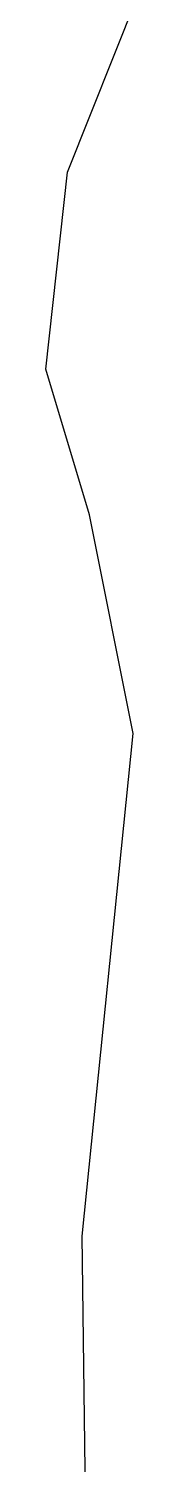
# Model space of a CAD drawing. Header units: metres. Extents: x 266585 to 279238, y 2117616 to 2127268.
# Drawn here: x 268190 to 268268, y 2122442 to 2123613 of the extents above; entities that cross this region are included whole.
import ezdxf

# ---------------------------------------------------------------- set-up
doc = ezdxf.new("R2010")
doc.units = ezdxf.units.M
doc.layers.add('village', color=3, linetype='Continuous')

msp = doc.modelspace()

# ---------------------------------------------------------------- linework, layer by layer
at = {"layer": 'village', "color": 3}
for p, q in [((268208.1, 2123496.1), (268267.6, 2123644.8)), ((268190.3, 2123335.5), (268208.1, 2123496.1)), ((268226, 2123216.6), (268190.3, 2123335.5)), ((268261.7, 2123038.2), (268226, 2123216.6)), ((268220, 2122627.8), (268261.7, 2123038.2)), ((268226, 2122152.1), (268220, 2122627.8))]:
    msp.add_line(p, q, dxfattribs=at)

doc.saveas('drawing.dxf')
